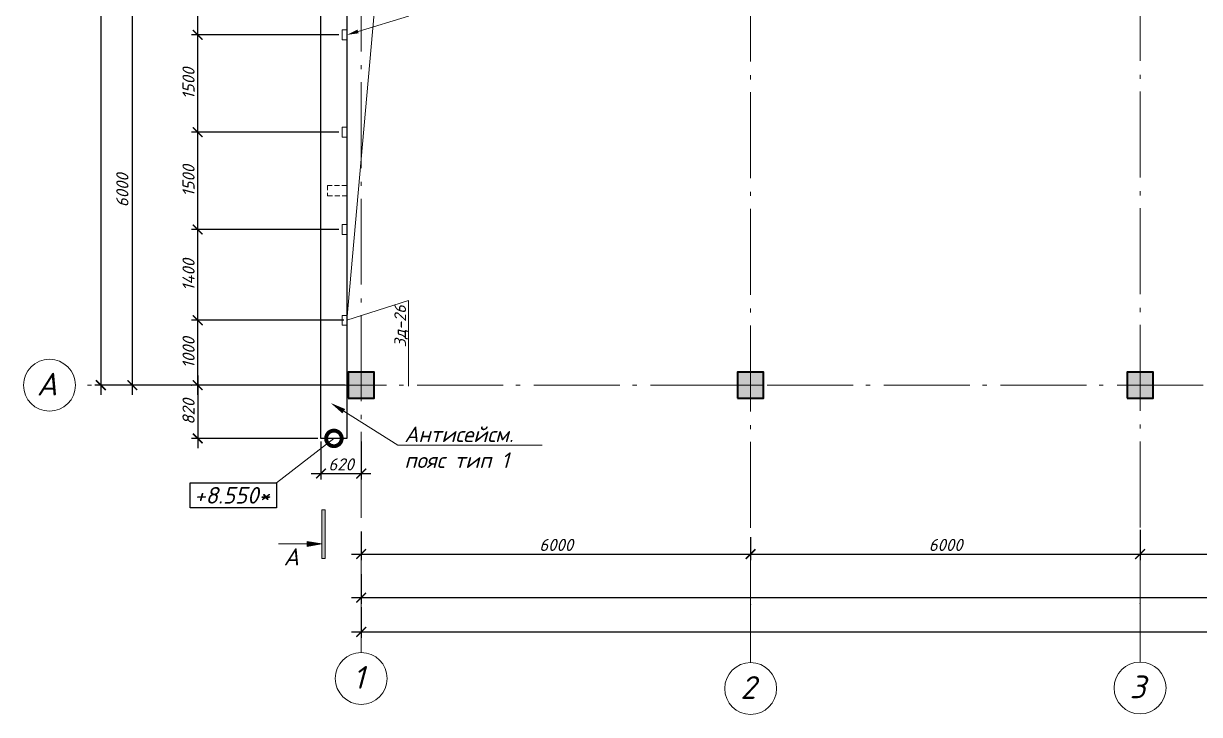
# Model space of a CAD drawing. Header units: millimetres. Extents: x -238377 to 196118, y -123284 to 30177.
# Drawn here: x -118725 to -100606, y -84286 to -73635 of the extents above; entities that cross this region are included whole.
import ezdxf
from ezdxf import colors
from ezdxf.entities.mleader import LeaderData, LeaderLine
from ezdxf.enums import TextEntityAlignment as Align
from ezdxf.math import Vec2, Vec3

# ---------------------------------------------------------------- set-up
doc = ezdxf.new("R2010")
doc.units = ezdxf.units.MM
doc.header["$MEASUREMENT"] = 0
doc.linetypes.add('Double Dashed', pattern=[1797.222233, 1325, -211.666656, 63.333344, -197.222233])
doc.linetypes.add('штриховаяX2', pattern=[38.1, 25.4, -12.7])
doc.layers.get('0').update_dxf_attribs({"lineweight": 5})
for name, color, linetype, lineweight in [('#Бетон', 10, 'Continuous', 15), ('#Выноски', 150, 'Continuous', 15), ('#Оси', 7, 'Continuous', 5), ('#размеры', 7, 'Continuous', 5), ('колонны_Ном._пера__94', 252, 'Continuous', 13), ('колонны_Ном._пера__99', 7, 'Continuous', 40), ('оси_Ном._пера__96', 7, 'Continuous', 5), ('оси_Ном._пера__97', 7, 'Continuous', 20)]:
    doc.layers.add(name, color=color, linetype=linetype, lineweight=lineweight)
for name, color, linetype in [('#стены наруж', 7, 'Continuous'), ('колонны', 7, 'Continuous'), ('текст', 7, 'Continuous')]:
    doc.layers.add(name, color=color, linetype=linetype)
doc.styles.add('STEP PR', font='isocpeui.ttf')
doc.dimstyles.new('SPDS', dxfattribs={"dimscale": 10, "dimtxt": 2.5, "dimasz": 2, "dimexe": 1.25, "dimexo": 0.625, "dimtad": 1, "dimdec": 0, "dimrnd": 0.001, "dimtxsty": 'STEP PR', "dimblk": 'ARCHTICK', "dimcen": 2.5, "dimdle": 2, "dimclrd": 256, "dimclre": 256, "dimclrt": 7, "dimadec": 0, "dimazin": 2, "dimtfac": 0.75, "dimtdec": 0, "dimtmove": 1, "dimatfit": 3, "dimfxl": 1, "dimtolj": 1, "dimarcsym": 1})

# ---------------------------------------------------------------- blocks, each defined once
blk = doc.blocks.new('_ArchTick')
at = {"color": 0, "linetype": 'ByBlock', "const_width": 0.15}
blk.add_lwpolyline([(-0.5, -0.5), (0.5, 0.5)], dxfattribs=at)
blk = doc.blocks.new('*D280')
at = {"layer": '#размеры', "lineweight": -2, "transparency": 16777216}
for p, q in [((-113522, -82633), (-113522, -83106)), ((-55309, -82814), (-55309, -83106)), ((-113672, -83013), (-55159, -83013))]:
    blk.add_line(p, q, dxfattribs=at)
at = {"layer": 'Defpoints', "color": 0, "transparency": 16777216}
for p in [(-113522, -82586), (-55309, -82767), (-55309, -83013)]:
    blk.add_point(p, dxfattribs=at)
at = {"layer": '#размеры', "lineweight": -2, "transparency": 16777216, "xscale": 150, "yscale": 150, "zscale": 150, "rotation": 180}
blk.add_blockref('_ArchTick', (-113522, -83013), dxfattribs=at)
at = {"layer": '#размеры', "lineweight": -2, "transparency": 16777216, "xscale": 150, "yscale": 150, "zscale": 150}
blk.add_blockref('_ArchTick', (-55309, -83013), dxfattribs=at)
at = {"layer": '#размеры', "color": 7, "transparency": 16777216, "insert": (-79684, -82872), "char_height": 187.5, "attachment_point": 5, "style": 'STEP PR'}
blk.add_mtext('\\A1;58213', dxfattribs=at)
blk = doc.blocks.new('*D281')
at = {"layer": '#размеры', "lineweight": -2, "transparency": 16777216}
for p, q in [((-117047, -79360), (-117047, -73060)), ((-117049, -73210), (-117141, -73210)), ((-114189, -79210), (-117141, -79210))]:
    blk.add_line(p, q, dxfattribs=at)
at = {"layer": 'Defpoints', "color": 0, "transparency": 16777216}
for p in [(-117047, -73210), (-117002, -73210), (-114142, -79210)]:
    blk.add_point(p, dxfattribs=at)
at = {"layer": '#размеры', "lineweight": -2, "transparency": 16777216, "xscale": 150, "yscale": 150, "zscale": 150}
for p, rotation in [((-117047, -73210), 90), ((-117047, -79210), 270)]:
    blk.add_blockref('_ArchTick', p, dxfattribs=dict(at, rotation=rotation))
at = {"layer": '#размеры', "color": 7, "transparency": 16777216, "insert": (-117202, -76206), "char_height": 187.5, "attachment_point": 5, "rotation": 90, "style": 'STEP PR'}
blk.add_mtext('\\A1;6000', dxfattribs=at)
blk = doc.blocks.new('*D283')
at = {"layer": '#размеры', "lineweight": -2, "transparency": 16777216}
for p, q in [((-113522, -81467), (-113522, -81906)), ((-107522, -81551), (-107522, -81906)), ((-113672, -81813), (-107372, -81813))]:
    blk.add_line(p, q, dxfattribs=at)
at = {"layer": 'Defpoints', "color": 0, "transparency": 16777216}
for p in [(-113522, -81420), (-107522, -81504), (-107522, -81813)]:
    blk.add_point(p, dxfattribs=at)
at = {"layer": '#размеры', "lineweight": -2, "transparency": 16777216, "xscale": 150, "yscale": 150, "zscale": 150, "rotation": 180}
blk.add_blockref('_ArchTick', (-113522, -81813), dxfattribs=at)
at = {"layer": '#размеры', "lineweight": -2, "transparency": 16777216, "xscale": 150, "yscale": 150, "zscale": 150}
blk.add_blockref('_ArchTick', (-107522, -81813), dxfattribs=at)
at = {"layer": '#размеры', "color": 7, "transparency": 16777216, "insert": (-110517, -81672), "char_height": 187.5, "attachment_point": 5, "style": 'STEP PR'}
blk.add_mtext('\\A1;6000', dxfattribs=at)
blk = doc.blocks.new('*D284')
at = {"layer": '#размеры', "lineweight": -2, "transparency": 16777216}
for p, q in [((-101522, -81441), (-101522, -81906)), ((-107522, -81551), (-107522, -81906)), ((-107672, -81813), (-101372, -81813))]:
    blk.add_line(p, q, dxfattribs=at)
at = {"layer": 'Defpoints', "color": 0, "transparency": 16777216}
for p in [(-107522, -81504), (-101522, -81394), (-101522, -81813)]:
    blk.add_point(p, dxfattribs=at)
at = {"layer": '#размеры', "lineweight": -2, "transparency": 16777216, "xscale": 150, "yscale": 150, "zscale": 150, "rotation": 180}
blk.add_blockref('_ArchTick', (-107522, -81813), dxfattribs=at)
at = {"layer": '#размеры', "lineweight": -2, "transparency": 16777216, "xscale": 150, "yscale": 150, "zscale": 150}
blk.add_blockref('_ArchTick', (-101522, -81813), dxfattribs=at)
at = {"layer": '#размеры', "color": 7, "transparency": 16777216, "insert": (-104517, -81672), "char_height": 187.5, "attachment_point": 5, "style": 'STEP PR'}
blk.add_mtext('\\A1;6000', dxfattribs=at)
blk = doc.blocks.new('*D285')
at = {"layer": '#размеры', "lineweight": -2, "transparency": 16777216}
for p, q in [((-101522, -81441), (-101522, -81906)), ((-95522, -81562), (-95522, -81906)), ((-101672, -81813), (-95372, -81813))]:
    blk.add_line(p, q, dxfattribs=at)
at = {"layer": 'Defpoints', "color": 0, "transparency": 16777216}
for p in [(-101522, -81394), (-95522, -81515), (-95522, -81813)]:
    blk.add_point(p, dxfattribs=at)
at = {"layer": '#размеры', "lineweight": -2, "transparency": 16777216, "xscale": 150, "yscale": 150, "zscale": 150, "rotation": 180}
blk.add_blockref('_ArchTick', (-101522, -81813), dxfattribs=at)
at = {"layer": '#размеры', "lineweight": -2, "transparency": 16777216, "xscale": 150, "yscale": 150, "zscale": 150}
blk.add_blockref('_ArchTick', (-95522, -81813), dxfattribs=at)
at = {"layer": '#размеры', "color": 7, "transparency": 16777216, "insert": (-98517, -81672), "char_height": 187.5, "attachment_point": 5, "style": 'STEP PR'}
blk.add_mtext('\\A1;6000', dxfattribs=at)
blk = doc.blocks.new('*D296')
at = {"layer": '#размеры', "lineweight": -2, "transparency": 16777216}
for p, q in [((-117533, -64660), (-117533, -79360)), ((-109147, -64810), (-117627, -64810)), ((-116275, -79210), (-117627, -79210))]:
    blk.add_line(p, q, dxfattribs=at)
at = {"layer": 'Defpoints', "color": 0, "transparency": 16777216}
for p in [(-109100, -64810), (-117533, -79210), (-116228, -79210)]:
    blk.add_point(p, dxfattribs=at)
at = {"layer": '#размеры', "lineweight": -2, "transparency": 16777216, "xscale": 150, "yscale": 150, "zscale": 150}
for p, rotation in [((-117533, -64810), 90), ((-117533, -79210), 270)]:
    blk.add_blockref('_ArchTick', p, dxfattribs=dict(at, rotation=rotation))
at = {"layer": '#размеры', "color": 7, "transparency": 16777216, "insert": (-117666, -71996), "char_height": 187.5, "attachment_point": 5, "rotation": 90, "style": 'STEP PR'}
blk.add_mtext('\\A1;14400', dxfattribs=at)
blk = doc.blocks.new('Колонна_15_1', base_point=(22379, 71856))
at = {"layer": 'колонны_Ном._пера__94', "linetype": 'Continuous', "true_color": 0x7d7d7d}
blk.add_hatch(color=8, dxfattribs=at).paths.add_polyline_path([(22179, 71647), (22579, 71647), (22579, 72047), (22179, 72047)])
blk.add_hatch(color=8, dxfattribs=at).paths.add_polyline_path([(22179, 71647), (22579, 71647), (22579, 72047), (22179, 72047)])
at = {"layer": 'колонны_Ном._пера__99', "linetype": 'Continuous', "flags": 128}
blk.add_lwpolyline([(22179, 71647), (22579, 71647), (22579, 72047), (22179, 72047)], close=True, dxfattribs=at)
at = {"layer": 'колонны_Ном._пера__99', "color": 8, "linetype": 'Continuous', "true_color": 0x737373, "flags": 128}
blk.add_lwpolyline([(22179, 71647), (22579, 71647), (22579, 72047), (22179, 72047)], close=True, dxfattribs=at)
at = {"layer": 'оси_Ном._пера__96', "color": 253, "lineweight": 5, "true_color": 0x9c9c9c}
for points in [[(22379, 72047), (22379, 71647)], [(22379, 72047), (22379, 71647)], [(22179, 71847), (22579, 71847)], [(22179, 71847), (22579, 71847)]]:
    blk.add_lwpolyline(points, dxfattribs=at)
blk = doc.blocks.new('*D301')
at = {"layer": '#размеры', "lineweight": -2, "transparency": 16777216}
for p, q in [((-113522, -82125), (-113522, -82578)), ((-83522, -82204), (-83522, -82578)), ((-113672, -82484), (-83372, -82484))]:
    blk.add_line(p, q, dxfattribs=at)
at = {"layer": 'Defpoints', "color": 0, "transparency": 16777216}
for p in [(-113522, -82078), (-83522, -82157), (-83522, -82484)]:
    blk.add_point(p, dxfattribs=at)
at = {"layer": '#размеры', "lineweight": -2, "transparency": 16777216, "xscale": 150, "yscale": 150, "zscale": 150, "rotation": 180}
blk.add_blockref('_ArchTick', (-113522, -82484), dxfattribs=at)
at = {"layer": '#размеры', "lineweight": -2, "transparency": 16777216, "xscale": 150, "yscale": 150, "zscale": 150}
blk.add_blockref('_ArchTick', (-83522, -82484), dxfattribs=at)
at = {"layer": '#размеры', "color": 7, "transparency": 16777216, "insert": (-98522, -82343), "char_height": 187.5, "attachment_point": 5, "style": 'STEP PR'}
blk.add_mtext('\\A1;30000', dxfattribs=at)
blk = doc.blocks.new('*D345')
at = {"layer": '#размеры', "lineweight": -2, "transparency": 16777216}
for p, q in [((-116041, -79360), (-116041, -78060)), ((-113789, -78210), (-116135, -78210)), ((-113769, -79210), (-116135, -79210))]:
    blk.add_line(p, q, dxfattribs=at)
at = {"layer": 'Defpoints', "color": 0, "transparency": 16777216}
for p in [(-116041, -78210), (-113742, -78210), (-113722, -79210)]:
    blk.add_point(p, dxfattribs=at)
at = {"layer": '#размеры', "lineweight": -2, "transparency": 16777216, "xscale": 150, "yscale": 150, "zscale": 150}
for p, rotation in [((-116041, -78210), 90), ((-116041, -79210), 270)]:
    blk.add_blockref('_ArchTick', p, dxfattribs=dict(at, rotation=rotation))
at = {"layer": '#размеры', "color": 7, "transparency": 16777216, "insert": (-116182, -78710), "char_height": 187.5, "attachment_point": 5, "rotation": 90, "style": 'STEP PR'}
blk.add_mtext('\\A1;1000', dxfattribs=at)
blk = doc.blocks.new('*D346')
at = {"layer": '#размеры', "lineweight": -2, "transparency": 16777216}
for p, q in [((-113864, -76810), (-116135, -76810)), ((-116041, -78360), (-116041, -76660)), ((-113789, -78210), (-116135, -78210))]:
    blk.add_line(p, q, dxfattribs=at)
at = {"layer": 'Defpoints', "color": 0, "transparency": 16777216}
for p in [(-116041, -76810), (-113817, -76810), (-113742, -78210)]:
    blk.add_point(p, dxfattribs=at)
at = {"layer": '#размеры', "lineweight": -2, "transparency": 16777216, "xscale": 150, "yscale": 150, "zscale": 150}
for p, rotation in [((-116041, -76810), 90), ((-116041, -78210), 270)]:
    blk.add_blockref('_ArchTick', p, dxfattribs=dict(at, rotation=rotation))
at = {"layer": '#размеры', "color": 7, "transparency": 16777216, "insert": (-116182, -77510), "char_height": 187.5, "attachment_point": 5, "rotation": 90, "style": 'STEP PR'}
blk.add_mtext('\\A1;1400', dxfattribs=at)
blk = doc.blocks.new('*D347')
at = {"layer": '#размеры', "lineweight": -2, "transparency": 16777216}
for p, q in [((-116041, -76960), (-116041, -75160)), ((-113864, -75310), (-116135, -75310)), ((-113864, -76810), (-116135, -76810))]:
    blk.add_line(p, q, dxfattribs=at)
at = {"layer": 'Defpoints', "color": 0, "transparency": 16777216}
for p in [(-116041, -75310), (-113817, -75310), (-113817, -76810)]:
    blk.add_point(p, dxfattribs=at)
at = {"layer": '#размеры', "lineweight": -2, "transparency": 16777216, "xscale": 150, "yscale": 150, "zscale": 150}
for p, rotation in [((-116041, -75310), 90), ((-116041, -76810), 270)]:
    blk.add_blockref('_ArchTick', p, dxfattribs=dict(at, rotation=rotation))
at = {"layer": '#размеры', "color": 7, "transparency": 16777216, "insert": (-116182, -76060), "char_height": 187.5, "attachment_point": 5, "rotation": 90, "style": 'STEP PR'}
blk.add_mtext('\\A1;1500', dxfattribs=at)
blk = doc.blocks.new('*D348')
at = {"layer": '#размеры', "lineweight": -2, "transparency": 16777216}
for p, q in [((-116041, -75460), (-116041, -73660)), ((-113864, -73810), (-116135, -73810)), ((-113864, -75310), (-116135, -75310))]:
    blk.add_line(p, q, dxfattribs=at)
at = {"layer": 'Defpoints', "color": 0, "transparency": 16777216}
for p in [(-116041, -73810), (-113817, -73810), (-113817, -75310)]:
    blk.add_point(p, dxfattribs=at)
at = {"layer": '#размеры', "lineweight": -2, "transparency": 16777216, "xscale": 150, "yscale": 150, "zscale": 150}
for p, rotation in [((-116041, -73810), 90), ((-116041, -75310), 270)]:
    blk.add_blockref('_ArchTick', p, dxfattribs=dict(at, rotation=rotation))
at = {"layer": '#размеры', "color": 7, "transparency": 16777216, "insert": (-116182, -74560), "char_height": 187.5, "attachment_point": 5, "rotation": 90, "style": 'STEP PR'}
blk.add_mtext('\\A1;1500', dxfattribs=at)
blk = doc.blocks.new('*D349')
at = {"layer": '#размеры', "lineweight": -2, "transparency": 16777216}
for p, q in [((-116041, -73960), (-116041, -72160)), ((-113864, -72310), (-116135, -72310)), ((-113864, -73810), (-116135, -73810))]:
    blk.add_line(p, q, dxfattribs=at)
at = {"layer": 'Defpoints', "color": 0, "transparency": 16777216}
for p in [(-116041, -72310), (-113817, -72310), (-113817, -73810)]:
    blk.add_point(p, dxfattribs=at)
at = {"layer": '#размеры', "lineweight": -2, "transparency": 16777216, "xscale": 150, "yscale": 150, "zscale": 150}
for p, rotation in [((-116041, -72310), 90), ((-116041, -73810), 270)]:
    blk.add_blockref('_ArchTick', p, dxfattribs=dict(at, rotation=rotation))
at = {"layer": '#размеры', "color": 7, "transparency": 16777216, "insert": (-116182, -73060), "char_height": 187.5, "attachment_point": 5, "rotation": 90, "style": 'STEP PR'}
blk.add_mtext('\\A1;1500', dxfattribs=at)
blk = doc.blocks.new('_DotSmall')
at = {"color": 0, "linetype": 'ByBlock', "const_width": 0.5}
blk.add_lwpolyline([(-0.0625, 0, 1), (0.0625, 0, 1)], format="xyb", close=True, dxfattribs=at)
blk = doc.blocks.new('*D371')
at = {"layer": '#размеры', "lineweight": -2, "transparency": 16777216}
for p, q in [((-116041, -79060), (-116041, -80180)), ((-113769, -79210), (-116135, -79210)), ((-114189, -80030), (-116135, -80030))]:
    blk.add_line(p, q, dxfattribs=at)
at = {"layer": 'Defpoints', "color": 0, "transparency": 16777216}
for p in [(-113722, -79210), (-116041, -80030), (-114142, -80030)]:
    blk.add_point(p, dxfattribs=at)
at = {"layer": '#размеры', "lineweight": -2, "transparency": 16777216, "xscale": 150, "yscale": 150, "zscale": 150}
for p, rotation in [((-116041, -79210), 90), ((-116041, -80030), 270)]:
    blk.add_blockref('_ArchTick', p, dxfattribs=dict(at, rotation=rotation))
at = {"layer": '#размеры', "color": 7, "transparency": 16777216, "insert": (-116182, -79620), "char_height": 187.5, "attachment_point": 5, "rotation": 90, "style": 'STEP PR'}
blk.add_mtext('\\A1;820', dxfattribs=at)
blk = doc.blocks.new('*D372')
at = {"layer": '#размеры', "lineweight": -2, "transparency": 16777216}
for p, q in [((-114142, -80077), (-114142, -80666)), ((-113522, -80077), (-113522, -80666)), ((-114292, -80572), (-113372, -80572))]:
    blk.add_line(p, q, dxfattribs=at)
at = {"layer": 'Defpoints', "color": 0, "transparency": 16777216}
for p in [(-114142, -80030), (-113522, -80030), (-113522, -80572)]:
    blk.add_point(p, dxfattribs=at)
at = {"layer": '#размеры', "lineweight": -2, "transparency": 16777216, "xscale": 150, "yscale": 150, "zscale": 150, "rotation": 180}
blk.add_blockref('_ArchTick', (-114142, -80572), dxfattribs=at)
at = {"layer": '#размеры', "lineweight": -2, "transparency": 16777216, "xscale": 150, "yscale": 150, "zscale": 150}
blk.add_blockref('_ArchTick', (-113522, -80572), dxfattribs=at)
at = {"layer": '#размеры', "color": 7, "transparency": 16777216, "insert": (-113832, -80431), "char_height": 187.5, "attachment_point": 5, "style": 'STEP PR'}
blk.add_mtext('\\A1;620', dxfattribs=at)
blk = doc.blocks.new('*U1001')
at = {"linetype": 'ByBlock', "ltscale": 100}
h = blk.add_hatch(color=256, dxfattribs=at)
h.dxf.hatch_style = 1
h.paths.add_polyline_path([(-35, -1000), (35, -1000), (35, 0), (-35, 0)])
h = blk.add_hatch(color=256, dxfattribs=at)
h.dxf.hatch_style = 1
h.paths.add_polyline_path([(-335, -750), (-335, -700), (-335, -650), (-35, -700)])
for p, q in [((-35, -1000), (-35, 0)), ((-35, 0), (35, 0)), ((35, 0), (35, -1000)), ((-35, -700), (-335, -650)), ((-335, -650), (-335, -700)), ((-335, -750), (-335, -700)), ((-35, -700), (-335, -750)), ((35, -1000), (-35, -1000))]:
    blk.add_line(p, q, dxfattribs=at)
at = {"linetype": 'ByBlock', "ltscale": 100, "extrusion": (0, -1, 0), "elevation": 700}
blk.add_lwpolyline([(-925, 0), (-335, 0)], dxfattribs=at)
at = {"ltscale": 100, "style": 'STEP PR'}
blk.add_attdef('Nv', text='', height=350, dxfattribs=at).set_placement((-503, -1140), align=Align.RIGHT)

msp = doc.modelspace()

# ---------------------------------------------------------------- linework, layer by layer
at = {"layer": '#Бетон'}
for points in [[(-113817.2, -73735.4), (-113817.2, -73885.4), (-113742.2, -73885.4), (-113742.2, -73735.4), (-113817.2, -73735.4)], [(-113817.2, -75235.4), (-113817.2, -75385.4), (-113742.2, -75385.4), (-113742.2, -75235.4), (-113817.2, -75235.4)], [(-113817.2, -76735.4), (-113817.2, -76885.4), (-113742.2, -76885.4), (-113742.2, -76735.4), (-113817.2, -76735.4)], [(-113817.2, -78135.4), (-113817.2, -78285.4), (-113742.2, -78285.4), (-113742.2, -78135.4), (-113817.2, -78135.4)]]:
    msp.add_lwpolyline(points, dxfattribs=at)
at = {"layer": '#Бетон', "linetype": 'штриховаяX2', "lineweight": 9, "ltscale": 3}
msp.add_lwpolyline([(-113742.2, -76130.4), (-114042.2, -76130.4), (-114042.2, -76290.4), (-113742.2, -76290.4)], close=True, dxfattribs=at)
at = {"layer": '#стены наруж', "lineweight": 30}
for points in [[(-114142.2, -80030.4), (-114142.2, -65610.4)], [(-113742.2, -65610.4), (-113742.2, -80030.4), (-114142.2, -80030.4)]]:
    msp.add_lwpolyline(points, dxfattribs=at)
at = {"layer": 'Defpoints', "color": 8, "linetype": 'штриховаяX2', "lineweight": 5, "ltscale": 5, "true_color": 0x737373, "const_width": 0.5}
msp.add_lwpolyline([(-113322.2, -79010.4), (-83722.2, -79010.4), (-83722.2, -79410.4), (-113322.2, -79410.4)], close=True, dxfattribs=at)
at = {"layer": 'оси_Ном._пера__96', "linetype": 'Double Dashed', "lineweight": 5}
for p, q in [((-113521.9, -67349.3), (-113521.9, -82430.1)), ((-107521.9, -67505), (-107521.9, -82585.8)), ((-101521.9, -67495.9), (-101521.9, -82576.7)), ((-116141.3, -79210.4), (-117924.5, -79210.4)), ((-52026.2, -79210.4), (-116141.3, -79210.4)), ((-113521.9, -82430.1), (-113521.9, -83330.1)), ((-107521.9, -82585.8), (-107521.9, -83485.8))]:
    msp.add_line(p, q, dxfattribs=at)
at = {"layer": 'оси_Ном._пера__96', "linetype": 'Double Dashed'}
msp.add_line((-101521.9, -82576.7), (-101521.9, -83476.7), dxfattribs=at)
for p in [(-116141.3, -79210.4), (-116141.3, -79210.4), (-113521.9, -82430.1), (-113521.9, -82430.1), (-101521.9, -82576.7), (-101521.9, -82576.7)]:
    msp.add_point(p, dxfattribs=at)
at = {"layer": 'оси_Ном._пера__96', "linetype": 'Double Dashed', "lineweight": 5}
msp.add_point((-107521.9, -82585.8), dxfattribs=at)
msp.add_point((-107521.9, -82585.8), dxfattribs=at)
at = {"layer": 'оси_Ном._пера__97', "linetype": 'Continuous'}
for centre, start_param, end_param in [((-118324.5, -79210.4), 2.3561945, 8.6393798), ((-113521.9, -83730.1), 3.9269908, 10.2101761), ((-107521.9, -83885.8), 3.9269908, 10.2101761), ((-101521.9, -83876.7), 3.9269908, 10.2101761)]:
    msp.add_ellipse(centre, major_axis=(282.8, 282.8), ratio=1, start_param=start_param, end_param=end_param, dxfattribs=at)
at = {"layer": 'текст'}
msp.add_lwpolyline([(-116156.1, -80715.3), (-114828.2, -80715.3), (-114828.2, -81099.3), (-116156.1, -81099.3), (-116156.1, -80715.3)], dxfattribs=at)

# ---------------------------------------------------------------- block references
at = {"layer": '#Выноски', "xscale": 0.75, "yscale": 0.75, "zscale": 0.75}
msp.add_blockref('*U1001', (-114103.1, -81132.6), dxfattribs=at).add_auto_attribs({'Nv': 'A'})
at = {"layer": 'колонны'}
for p in [(-113522.2, -79201.5), (-107522.2, -79201.5), (-101522.2, -79201.5)]:
    msp.add_blockref('Колонна_15_1', p, dxfattribs=at)

# ---------------------------------------------------------------- texts
at = {"layer": '#Оси', "linetype": 'Continuous', "ltscale": 100, "style": 'STEP PR'}
for s, p in [('А', (-118362.1, -79194.1)), ('1', (-113559.6, -83713.8)), ('2', (-107559.6, -83869.5)), ('3', (-101559.6, -83860.4))]:
    msp.add_text(s, height=350, dxfattribs=at).set_placement(p, align=Align.MIDDLE_CENTER)
at = {"layer": 'текст', "style": 'STEP PR'}
msp.add_text('+8.550*', height=256, dxfattribs=at).set_placement((-115513.6, -80907.3), align=Align.MIDDLE_CENTER)

# ---------------------------------------------------------------- dimensions: what is measured, and where the dimension line sits
at = {"layer": '#размеры'}
for base, p1, p2, angle, picture, middle in [((-117533.5, -79210.4), (-109099.7, -64810.4), (-116227.9, -79210.4), 270, '*D296', (-117525.2, -71996.1)), ((-117046.8, -73210.4), (-114142.2, -79210.4), (-117002, -73210.4), 90, '*D281', (-117060.9, -76205.6))]:
    dim = msp.add_linear_dim(base=base, p1=p1, p2=p2, angle=angle, dimstyle='SPDS', override={"dimscale": 75, "dimtxsty": 'STEP PR'}, dxfattribs=at)
    dim.commit()
    dim.dimension.update_dxf_attribs({"geometry": picture, "text_midpoint": middle, "dimtype": 160})
for base, p1, p2, picture, middle in [((-116041, -72310.4), (-113817.2, -73810.4), (-113817.2, -72310.4), '*D349', (-116181.6, -73060.4)), ((-116041, -73810.4), (-113817.2, -75310.4), (-113817.2, -73810.4), '*D348', (-116181.6, -74560.4)), ((-116041, -75310.4), (-113817.2, -76810.4), (-113817.2, -75310.4), '*D347', (-116181.6, -76060.4)), ((-116041, -76810.4), (-113742.2, -78210.4), (-113817.2, -76810.4), '*D346', (-116181.6, -77510.4)), ((-116041, -78210.4), (-113722.2, -79210.4), (-113742.2, -78210.4), '*D345', (-116181.6, -78710.4)), ((-116041, -80030.4), (-113722.2, -79210.4), (-114142.2, -80030.4), '*D371', (-116181.6, -79620.4))]:
    dim = msp.add_linear_dim(base=base, p1=p1, p2=p2, angle=90, dimstyle='SPDS', override={"dimscale": 75, "dimtxsty": 'STEP PR'}, dxfattribs=at)
    dim.commit()
    dim.dimension.update_dxf_attribs({"geometry": picture, "text_midpoint": middle})
dim = msp.add_linear_dim(base=(-113521.9, -80572.1), p1=(-114142.2, -80030.4), p2=(-113521.9, -80030.4), dimstyle='SPDS', override={"dimscale": 75, "dimtxsty": 'STEP PR'}, dxfattribs=at)
dim.commit()
dim.dimension.update_dxf_attribs({"geometry": '*D372', "text_midpoint": (-113832.1, -80431.5)})
for base, p1, p2, picture, middle in [((-107521.9, -81812.7), (-113521.9, -81419.6), (-107521.9, -81504.4), '*D283', (-110517.2, -81812.7)), ((-101521.9, -81812.7), (-107521.9, -81504.4), (-101521.9, -81394), '*D284', (-104517.2, -81812.7)), ((-95521.9, -81812.7), (-101521.9, -81394), (-95521.9, -81515.3), '*D285', (-98517.2, -81812.7)), ((-83521.9, -82484), (-113521.9, -82078.3), (-83521.9, -82156.7), '*D301', (-98521.9, -82484)), ((-55309.3, -83012.7), (-113521.9, -82585.8), (-55309.3, -82766.9), '*D280', (-79684, -83012.7))]:
    dim = msp.add_linear_dim(base=base, p1=p1, p2=p2, dimstyle='SPDS', override={"dimscale": 75, "dimtxsty": 'STEP PR'}, dxfattribs=at)
    dim.commit()
    dim.dimension.update_dxf_attribs({"geometry": picture, "text_midpoint": middle, "dimtype": 160})

# ---------------------------------------------------------------- leaders
at = {"layer": '#Выноски'}
ml = msp.add_multileader_mtext('Standard', dxfattribs=at)
ml.set_content('\\A1;Зд-26\\~\\~  ', color=256, style='STEP PR')
ml.set_leader_properties(color=256, linetype='ByLayer', lineweight=-1)
ml.build(insert=Vec2(0, 0))
ml.multileader.update_dxf_attribs({"text_left_attachment_type": 6, "text_right_attachment_type": 6, "dogleg_length": 0, "arrow_head_size": 180, "scale": 0.75})
ctx = ml.context
ctx.base_point, ctx.scale, ctx.char_height, ctx.arrow_head_size, ctx.landing_gap_size, ctx.plane_origin, ctx.plane_x_axis, ctx.plane_y_axis = Vec3(-112795.3, -78825.8), 0.75, 180, 180, 75, Vec3(-99359.7, -72472.7), Vec3(0, 1), Vec3(-1, 0)
ctx.left_attachment, ctx.right_attachment, ctx.text_align_type = 6, 6, 2
notes = []
notes.append((ctx, [(1, (1, 1, 0), (-112795.3, -77905), (0, -1), 0, [(0, [(-113742.2, -73810.4), (-112795.3, -73521.5), (-113742.2, -67810.4), (-112795.3, -67533.3), (-113742.2, -78210.4)], 0, [])])]))
ctx.mtext.insert, ctx.mtext.text_direction, ctx.mtext.rotation, ctx.mtext.defined_height, ctx.mtext.alignment, ctx.mtext.flow_direction = Vec3(-113011.3, -77980), Vec3(0, 1), 1.5707963, 301.3, 3, 5
ml = msp.add_multileader_mtext('Standard', dxfattribs=at)
ml.set_content('Антисейсм.\\Pпояс{\\A1; тип 1     } ', color=256, style='STEP PR')
ml.set_leader_properties(color=256, linetype='ByLayer', lineweight=-1)
ml.build(insert=Vec2(0, 0))
ml.multileader.update_dxf_attribs({"text_left_attachment_type": 6, "text_right_attachment_type": 6, "dogleg_length": 0, "arrow_head_size": 240})
ctx = ml.context
ctx.base_point, ctx.char_height, ctx.arrow_head_size, ctx.landing_gap_size, ctx.plane_origin = Vec3(-112956.1, -80134.4), 240, 240, 100, Vec3(-106258.3, -92281.2)
ctx.left_attachment, ctx.right_attachment = 6, 6
notes.append((ctx, [(0, (1, 1, 0), (-112956.1, -80134.4), (1, 0), 0, [(0, [(-113993.3, -79483.8)], 0, [])])]))
ctx.mtext.insert, ctx.mtext.rotation, ctx.mtext.defined_height, ctx.mtext.flow_direction = Vec3(-112856.1, -79846.4), 6.2831853, 130.9, 5
ml = msp.add_multileader_mtext('Standard', dxfattribs=at)
ml.set_content('\\A1; ', color=256, style='STEP PR')
ml.set_leader_properties(color=256, linetype='ByLayer', lineweight=-1)
ml.set_arrow_properties(name='DOTSMALL')
ml.build(insert=Vec2(0, 0))
ml.multileader.update_dxf_attribs({"text_left_attachment_type": 6, "text_right_attachment_type": 6, "dogleg_length": 0, "arrow_head_size": 480})
ctx = ml.context
ctx.base_point, ctx.char_height, ctx.arrow_head_size, ctx.landing_gap_size, ctx.plane_origin = Vec3(-115526.4, -80715.3), 480, 480, 200, Vec3(-70735, -119065.1)
ctx.left_attachment, ctx.right_attachment, ctx.text_align_type = 6, 6, 1
notes.append((ctx, [(1, (1, 1, 0), (-114828.2, -80715.3), (-1, 0), 0, [(1, [(-113942.2, -80030.4)], 0, [])])]))
ctx.mtext.insert, ctx.mtext.rotation, ctx.mtext.width, ctx.mtext.defined_height, ctx.mtext.alignment, ctx.mtext.flow_direction = Vec3(-115177.3, -80235.3), 6.2831853, 1386.881, 464.8, 2, 5
for ctx, leaders in notes:
    for number, flags, end, landing, length, lines in leaders:
        leader = LeaderData()
        leader.index, (leader.has_last_leader_line, leader.has_dogleg_vector, leader.attachment_direction) = number, flags
        leader.last_leader_point, leader.dogleg_vector, leader.dogleg_length = Vec3(end), Vec3(landing), length
        for number, points, colour, breaks in lines:
            line = LeaderLine()
            line.index, line.vertices, line.color, line.breaks = number, Vec3.list(points), colors.encode_raw_color(colour), breaks
            leader.lines.append(line)
        ctx.leaders.append(leader)

doc.saveas('drawing.dxf')
